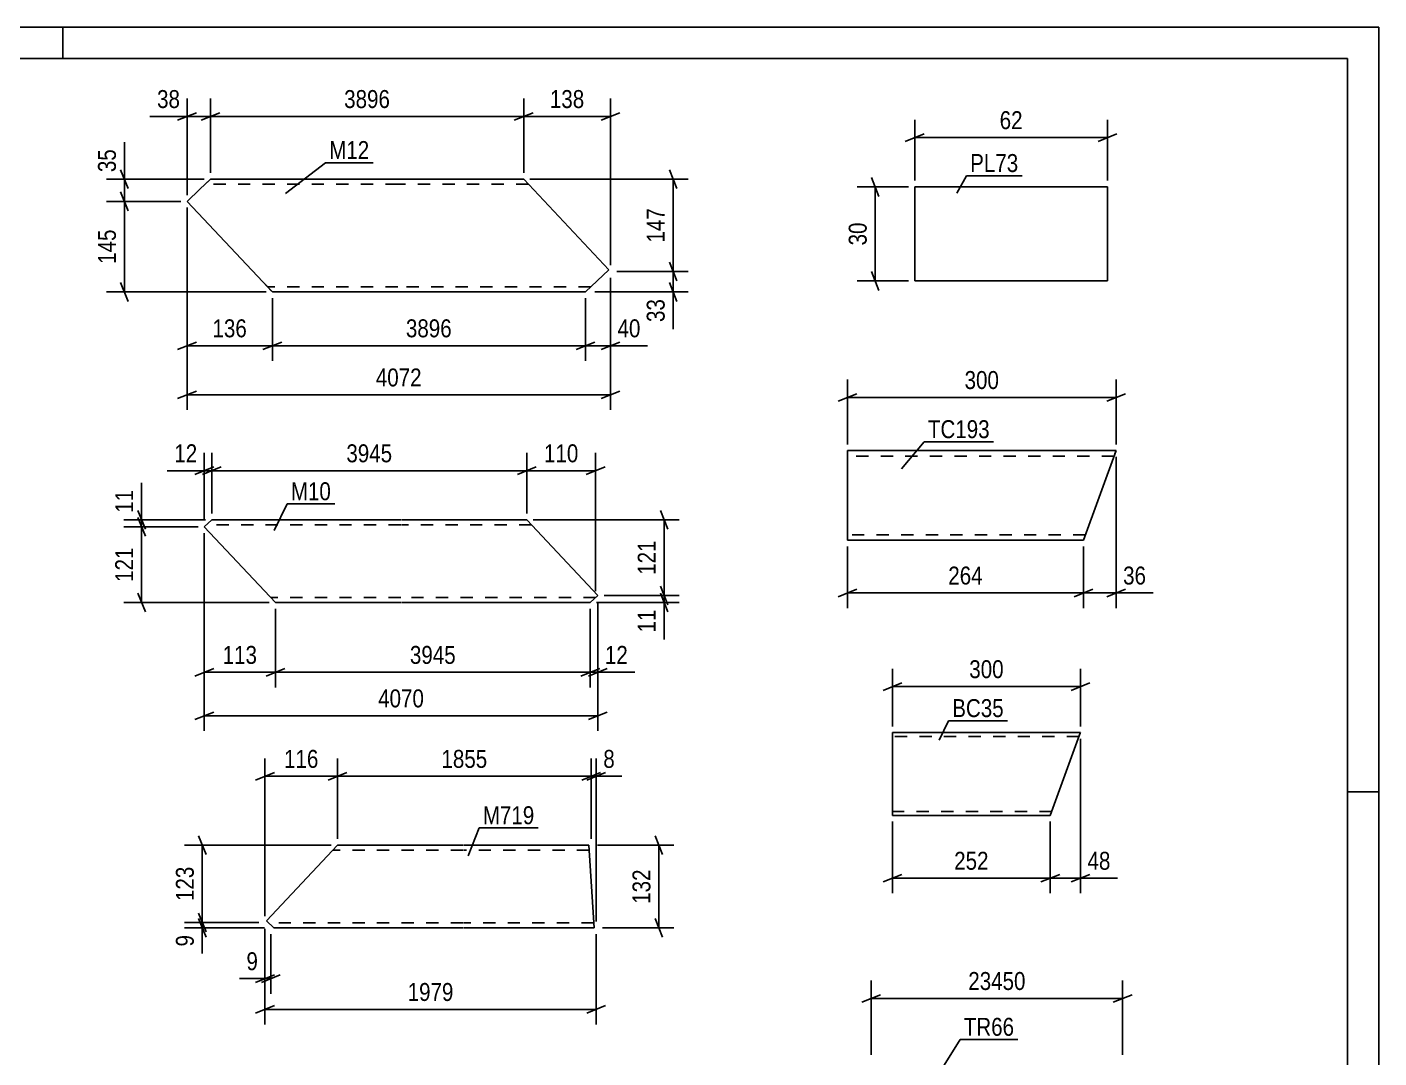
# Model space of a CAD drawing. Header units: millimetres. Extents: x 0 to 594, y 0 to 420.
# Drawn here: x 378.3 to 594, y 255.5 to 420 of the extents above; entities that cross this region are included whole.
import ezdxf

# ---------------------------------------------------------------- set-up
doc = ezdxf.new("R2010")
doc.units = ezdxf.units.MM
doc.linetypes.add('DXK_LINE_DOT2', pattern=[3.9198, 1.9599, -1.9599])
doc.styles.add('Arial Narrow', font='ARIALN.TTF', dxfattribs={"height": 0.2})

# ---------------------------------------------------------------- blocks, each defined once
blk = doc.blocks.new('Unknown-392021998-1163')
at = {"color": 5, "linetype": 'Continuous'}
for p, q in [((594, 420), (0, 420)), ((384, 415), (384, 420)), ((594, 0), (594, 420)), ((589, 415), (5, 415)), ((589, 5), (589, 415)), ((594, 298), (589, 298))]:
    blk.add_line(p, q, dxfattribs=at)
blk = doc.blocks.new('Part-392021998-12004 - 12003')
at = {"color": 2, "linetype": 'Continuous'}
for p, q in [((406.59, 340.26), (407.79, 341.39)), ((407.79, 341.39), (437.94, 341.39)), ((438.04, 341.39), (458.04, 341.39)), ((458.04, 341.39), (469.39, 329.32)), ((417.94, 328.19), (406.59, 340.26)), ((437.94, 328.19), (417.94, 328.19)), ((468.18, 328.19), (438.04, 328.19)), ((469.39, 329.32), (468.18, 328.19))]:
    blk.add_line(p, q, dxfattribs=at)
at = {"color": 7, "linetype": 'DXK_LINE_DOT2'}
for p, q in [((437.94, 340.59), (406.94, 340.59)), ((458.79, 340.59), (438.04, 340.59)), ((437.94, 328.99), (417.19, 328.99)), ((469.03, 328.99), (438.04, 328.99))]:
    blk.add_line(p, q, dxfattribs=at)
blk = doc.blocks.new('Part-392021998-12241 - 12240')
at = {"color": 2, "linetype": 'Continuous'}
for p, q in [((519.93, 379.49), (519.93, 394.49)), ((519.93, 394.49), (550.7, 394.49)), ((550.7, 394.49), (550.7, 379.49)), ((550.7, 379.49), (519.93, 379.49))]:
    blk.add_line(p, q, dxfattribs=at)
blk = doc.blocks.new('Part-392021998-12011 - 12010')
at = {"color": 2, "linetype": 'Continuous'}
for p, q in [((416.51, 277.4), (427.86, 289.47)), ((447.86, 289.47), (427.86, 289.47)), ((467.96, 289.47), (447.96, 289.47)), ((468.77, 276.27), (467.96, 289.47)), ((417.71, 276.27), (416.51, 277.4)), ((447.86, 276.27), (417.71, 276.27)), ((468.77, 276.27), (447.96, 276.27))]:
    blk.add_line(p, q, dxfattribs=at)
at = {"color": 7, "linetype": 'DXK_LINE_DOT2'}
for p, q in [((447.86, 288.67), (427.11, 288.67)), ((468.01, 288.67), (447.96, 288.67)), ((447.86, 277.07), (416.86, 277.07)), ((468.72, 277.07), (447.96, 277.07)), ((468.72, 277.07), (468.72, 277.13))]:
    blk.add_line(p, q, dxfattribs=at)
blk = doc.blocks.new('Part-392021998-17373 - 17372')
at = {"color": 2, "linetype": 'Continuous'}
for p, q in [((516.38, 307.43), (516.38, 306.23)), ((516.38, 307.43), (546.38, 307.43)), ((546.25, 307.08), (541.57, 294.23)), ((546.35, 307.34), (546.25, 307.08)), ((546.38, 307.43), (546.35, 307.34)), ((516.38, 295.43), (516.38, 306.23)), ((516.38, 294.33), (516.38, 295.43)), ((516.38, 294.23), (516.38, 294.33)), ((541.57, 294.23), (516.38, 294.23))]:
    blk.add_line(p, q, dxfattribs=at)
at = {"color": 7, "linetype": 'DXK_LINE_DOT2'}
for p, q in [((516.38, 307.43), (516.38, 307.34)), ((516.38, 307.34), (516.38, 307.08)), ((546.16, 306.83), (516.38, 306.83)), ((516.38, 294.59), (516.38, 295.43)), ((541.79, 294.83), (516.38, 294.83))]:
    blk.add_line(p, q, dxfattribs=at)
blk = doc.blocks.new('Part-392021998-11997 - 11995')
at = {"color": 2, "linetype": 'Continuous'}
for p, q in [((407.59, 395.73), (405.89, 394.13)), ((407.59, 395.73), (437.45, 395.73)), ((437.55, 395.73), (457.55, 395.73)), ((471.15, 381.26), (457.55, 395.73)), ((405.89, 394.13), (403.84, 392.19)), ((415.94, 379.33), (403.84, 392.19)), ((471.15, 381.26), (467.4, 377.73)), ((417.45, 377.73), (415.94, 379.33)), ((437.45, 377.73), (417.45, 377.73)), ((467.4, 377.73), (437.55, 377.73))]:
    blk.add_line(p, q, dxfattribs=at)
at = {"color": 7, "linetype": 'DXK_LINE_DOT2'}
for p, q in [((407.59, 395.73), (406.54, 394.74)), ((437.45, 394.93), (406.74, 394.93)), ((458.3, 394.93), (437.55, 394.93)), ((417.33, 377.85), (415.94, 379.33)), ((437.45, 378.53), (416.69, 378.53)), ((468.25, 378.53), (437.55, 378.53))]:
    blk.add_line(p, q, dxfattribs=at)
blk = doc.blocks.new('Part-392021998-17007 - 17006')
at = {"color": 2, "linetype": 'Continuous'}
for p, q in [((509.2, 350.7), (509.2, 352.42)), ((509.2, 352.42), (552.06, 352.42)), ((552.06, 352.42), (546.86, 338.13)), ((509.2, 339.84), (509.2, 350.7)), ((509.2, 338.26), (509.2, 339.84)), ((509.2, 338.13), (509.2, 338.26)), ((546.86, 338.13), (509.2, 338.13))]:
    blk.add_line(p, q, dxfattribs=at)
at = {"color": 7, "linetype": 'DXK_LINE_DOT2'}
for p, q in [((509.2, 352.42), (509.2, 352.28)), ((509.2, 352.28), (509.2, 351.91)), ((551.88, 351.91), (552.06, 352.42)), ((551.75, 351.56), (509.2, 351.56)), ((509.2, 338.63), (509.2, 339.84)), ((547.17, 338.99), (509.2, 338.99))]:
    blk.add_line(p, q, dxfattribs=at)
blk = doc.blocks.new('StraightDimension-392021998-16426 - 12003')
at = {"color": 7, "linetype": 'Continuous'}
for p, q in [((406.79, 341.39), (393.74, 341.39)), ((395.99, 342.89), (397.19, 339.89)), ((397.19, 338.76), (395.99, 341.76)), ((396.59, 340.26), (396.59, 341.39)), ((405.59, 340.26), (393.74, 340.26))]:
    blk.add_line(p, q, dxfattribs=at)
at = {"color": 0}
blk.add_wipeout([(395.84, 346.77), (391.64, 346.77), (391.64, 341.91), (395.84, 341.91)], dxfattribs=at)
at = {"color": 7, "linetype": 'Continuous'}
blk.add_line((396.59, 341.39), (396.59, 347.29), dxfattribs=at)
blk.add_line((396.59, 341.39), (396.59, 347.29), dxfattribs=at)
at = {"color": 3, "style": 'Arial Narrow'}
blk.add_text('11', height=2.863, rotation=90.0002, dxfattribs=at).set_placement((395.24, 342.51))
blk = doc.blocks.new('StraightDimension-392021998-12479 - 12003')
at = {"color": 7, "linetype": 'Continuous'}
for p, q in [((406.59, 339.26), (406.59, 307.71)), ((469.39, 328.32), (469.39, 307.71)), ((408.09, 310.71), (405.09, 309.51)), ((467.89, 309.51), (470.89, 310.71)), ((406.59, 310.11), (469.39, 310.11))]:
    blk.add_line(p, q, dxfattribs=at)
at = {"color": 0}
blk.add_wipeout([(442.24, 310.86), (442.24, 315.06), (433.73, 315.06), (433.73, 310.86)], dxfattribs=at)
at = {"color": 3, "style": 'Arial Narrow'}
blk.add_text('4070', height=2.863, dxfattribs=at).set_placement((434.33, 311.46))
blk = doc.blocks.new('StraightDimension-392021998-16427 - 12003')
at = {"color": 7, "linetype": 'Continuous'}
for p, q in [((395.99, 341.76), (397.19, 338.76)), ((405.59, 340.26), (393.74, 340.26)), ((396.59, 328.19), (396.59, 340.26)), ((416.94, 328.19), (393.74, 328.19)), ((397.19, 326.69), (395.99, 329.69))]:
    blk.add_line(p, q, dxfattribs=at)
at = {"color": 0}
blk.add_wipeout([(395.84, 337.56), (391.64, 337.56), (391.64, 330.88), (395.84, 330.88)], dxfattribs=at)
at = {"color": 3, "style": 'Arial Narrow'}
blk.add_text('121', height=2.863, rotation=90.0002, dxfattribs=at).set_placement((395.24, 331.48))
blk = doc.blocks.new('StraightDimension-392021998-20957 - 12003')
at = {"color": 7, "linetype": 'Continuous'}
for p, q in [((469.39, 328.32), (469.39, 314.65)), ((468.18, 327.19), (468.18, 314.65)), ((466.68, 316.45), (469.68, 317.65)), ((470.89, 317.65), (467.89, 316.45)), ((468.18, 317.05), (469.39, 317.05))]:
    blk.add_line(p, q, dxfattribs=at)
at = {"color": 0}
blk.add_wipeout([(474.77, 317.8), (474.77, 322), (469.91, 322), (469.91, 317.8)], dxfattribs=at)
at = {"color": 7, "linetype": 'Continuous'}
blk.add_line((469.39, 317.05), (475.29, 317.05), dxfattribs=at)
blk.add_line((469.39, 317.05), (475.29, 317.05), dxfattribs=at)
at = {"color": 3, "style": 'Arial Narrow'}
blk.add_text('12', height=2.863, dxfattribs=at).set_placement((470.51, 318.4))
blk = doc.blocks.new('StraightDimension-392021998-20958 - 12003')
at = {"color": 7, "linetype": 'Continuous'}
for p, q in [((417.94, 327.19), (417.94, 314.65)), ((468.18, 327.19), (468.18, 314.65)), ((419.44, 317.65), (416.44, 316.45)), ((466.68, 316.45), (469.68, 317.65)), ((417.94, 317.05), (468.18, 317.05))]:
    blk.add_line(p, q, dxfattribs=at)
at = {"color": 0}
blk.add_wipeout([(447.32, 317.8), (447.32, 322), (438.8, 322), (438.8, 317.8)], dxfattribs=at)
at = {"color": 3, "style": 'Arial Narrow'}
blk.add_text('3945', height=2.863, dxfattribs=at).set_placement((439.4, 318.4))
blk = doc.blocks.new('StraightDimension-392021998-20959 - 12003')
at = {"color": 7, "linetype": 'Continuous'}
for p, q in [((406.59, 339.26), (406.59, 314.65)), ((417.94, 327.19), (417.94, 314.65)), ((405.09, 316.45), (408.09, 317.65)), ((419.44, 317.65), (416.44, 316.45)), ((406.59, 317.05), (417.94, 317.05))]:
    blk.add_line(p, q, dxfattribs=at)
at = {"color": 0}
blk.add_wipeout([(415.61, 317.8), (415.61, 322), (408.92, 322), (408.92, 317.8)], dxfattribs=at)
at = {"color": 3, "style": 'Arial Narrow'}
blk.add_text('113', height=2.863, dxfattribs=at).set_placement((409.52, 318.4))
blk = doc.blocks.new('StraightDimension-392021998-21143 - 12003')
at = {"color": 7, "linetype": 'Continuous'}
for p, q in [((459.04, 341.39), (482.36, 341.39)), ((479.36, 342.89), (480.56, 339.89)), ((479.96, 329.32), (479.96, 341.39)), ((480.56, 327.82), (479.36, 330.82)), ((470.39, 329.32), (482.36, 329.32))]:
    blk.add_line(p, q, dxfattribs=at)
at = {"color": 0}
blk.add_wipeout([(479.21, 338.7), (475.01, 338.7), (475.01, 332.01), (479.21, 332.01)], dxfattribs=at)
at = {"color": 3, "style": 'Arial Narrow'}
blk.add_text('121', height=2.863, rotation=90.0002, dxfattribs=at).set_placement((478.61, 332.61))
blk = doc.blocks.new('StraightDimension-392021998-21144 - 12003')
at = {"color": 7, "linetype": 'Continuous'}
for p, q in [((479.36, 330.82), (480.56, 327.82)), ((469.18, 328.19), (482.36, 328.19)), ((470.39, 329.32), (482.36, 329.32)), ((480.56, 326.69), (479.36, 329.69)), ((479.96, 328.19), (479.96, 329.32))]:
    blk.add_line(p, q, dxfattribs=at)
at = {"color": 0}
blk.add_wipeout([(479.21, 327.66), (475.01, 327.66), (475.01, 322.81), (479.21, 322.81)], dxfattribs=at)
at = {"color": 7, "linetype": 'Continuous'}
blk.add_line((479.96, 328.19), (479.96, 322.28), dxfattribs=at)
blk.add_line((479.96, 328.19), (479.96, 322.28), dxfattribs=at)
at = {"color": 3, "style": 'Arial Narrow'}
blk.add_text('11', height=2.863, rotation=90.0002, dxfattribs=at).set_placement((478.61, 323.41))
blk = doc.blocks.new('StraightDimension-392021998-21238 - 12003')
at = {"color": 7, "linetype": 'Continuous'}
for p, q in [((458.04, 342.39), (458.04, 352.06)), ((469.03, 329.99), (469.03, 352.06)), ((456.54, 348.61), (459.54, 349.81)), ((470.53, 349.81), (467.53, 348.61)), ((458.04, 349.21), (469.03, 349.21))]:
    blk.add_line(p, q, dxfattribs=at)
at = {"color": 0}
blk.add_wipeout([(466.88, 349.96), (466.88, 354.16), (460.19, 354.16), (460.19, 349.96)], dxfattribs=at)
at = {"color": 3, "style": 'Arial Narrow'}
blk.add_text('110', height=2.863, dxfattribs=at).set_placement((460.79, 350.56))
blk = doc.blocks.new('StraightDimension-392021998-21239 - 12003')
at = {"color": 7, "linetype": 'Continuous'}
for p, q in [((407.79, 342.39), (407.79, 352.06)), ((458.04, 342.39), (458.04, 352.06)), ((409.29, 349.81), (406.29, 348.61)), ((456.54, 348.61), (459.54, 349.81)), ((407.79, 349.21), (458.04, 349.21))]:
    blk.add_line(p, q, dxfattribs=at)
at = {"color": 0}
blk.add_wipeout([(437.17, 349.96), (437.17, 354.16), (428.66, 354.16), (428.66, 349.96)], dxfattribs=at)
at = {"color": 3, "style": 'Arial Narrow'}
blk.add_text('3945', height=2.863, dxfattribs=at).set_placement((429.26, 350.56))
blk = doc.blocks.new('StraightDimension-392021998-21240 - 12003')
at = {"color": 7, "linetype": 'Continuous'}
for p, q in [((406.59, 341.26), (406.59, 352.06)), ((407.79, 342.39), (407.79, 352.06)), ((405.09, 348.61), (408.09, 349.81)), ((409.29, 349.81), (406.29, 348.61)), ((406.59, 349.21), (407.79, 349.21))]:
    blk.add_line(p, q, dxfattribs=at)
at = {"color": 0}
blk.add_wipeout([(406.06, 349.96), (406.06, 354.16), (401.21, 354.16), (401.21, 349.96)], dxfattribs=at)
at = {"color": 7, "linetype": 'Continuous'}
blk.add_line((406.59, 349.21), (400.68, 349.21), dxfattribs=at)
blk.add_line((406.59, 349.21), (400.68, 349.21), dxfattribs=at)
at = {"color": 3, "style": 'Arial Narrow'}
blk.add_text('12', height=2.863, dxfattribs=at).set_placement((401.81, 350.56))
blk = doc.blocks.new('StraightDimension-392021998-13043 - 12240')
at = {"color": 7, "linetype": 'Continuous'}
for p, q in [((514.22, 392.99), (513.02, 395.99)), ((518.93, 394.49), (510.77, 394.49)), ((513.62, 379.49), (513.62, 394.49)), ((513.02, 380.99), (514.22, 377.99)), ((518.93, 379.49), (510.77, 379.49))]:
    blk.add_line(p, q, dxfattribs=at)
at = {"color": 0}
blk.add_wipeout([(512.87, 389.42), (508.67, 389.42), (508.67, 384.56), (512.87, 384.56)], dxfattribs=at)
at = {"color": 3, "style": 'Arial Narrow'}
blk.add_text('30', height=2.863, rotation=90.0002, dxfattribs=at).set_placement((512.27, 385.16))
blk = doc.blocks.new('StraightDimension-392021998-13047 - 12240')
at = {"color": 7, "linetype": 'Continuous'}
for p, q in [((519.93, 395.49), (519.93, 405.21)), ((550.7, 395.49), (550.7, 405.21)), ((521.43, 402.96), (518.43, 401.76)), ((519.93, 402.36), (550.7, 402.36)), ((549.2, 401.76), (552.2, 402.96))]:
    blk.add_line(p, q, dxfattribs=at)
at = {"color": 0}
blk.add_wipeout([(537.74, 403.11), (537.74, 407.31), (532.89, 407.31), (532.89, 403.11)], dxfattribs=at)
at = {"color": 3, "style": 'Arial Narrow'}
blk.add_text('62', height=2.863, dxfattribs=at).set_placement((533.49, 403.71))
blk = doc.blocks.new('StraightDimension-392021998-21365 - 12010')
at = {"color": 7, "linetype": 'Continuous'}
for p, q in [((468.31, 290.47), (468.31, 303.31)), ((469.12, 277.27), (469.12, 303.31)), ((466.81, 299.86), (469.81, 301.06)), ((470.62, 301.06), (467.62, 299.86)), ((468.31, 300.46), (469.12, 300.46))]:
    blk.add_line(p, q, dxfattribs=at)
at = {"color": 0}
blk.add_wipeout([(472.67, 301.21), (472.67, 305.41), (469.65, 305.41), (469.65, 301.21)], dxfattribs=at)
at = {"color": 7, "linetype": 'Continuous'}
blk.add_line((469.12, 300.46), (473.2, 300.46), dxfattribs=at)
blk.add_line((469.12, 300.46), (473.2, 300.46), dxfattribs=at)
at = {"color": 3, "style": 'Arial Narrow'}
blk.add_text('8', height=2.86, dxfattribs=at).set_placement((470.25, 301.81))
blk = doc.blocks.new('StraightDimension-392021998-21366 - 12010')
at = {"color": 7, "linetype": 'Continuous'}
for p, q in [((427.86, 290.47), (427.86, 303.31)), ((468.31, 290.47), (468.31, 303.31)), ((429.36, 301.06), (426.36, 299.86)), ((427.86, 300.46), (468.31, 300.46)), ((466.81, 299.86), (469.81, 301.06))]:
    blk.add_line(p, q, dxfattribs=at)
at = {"color": 0}
blk.add_wipeout([(452.34, 301.21), (452.34, 305.41), (443.83, 305.41), (443.83, 301.21)], dxfattribs=at)
at = {"color": 3, "style": 'Arial Narrow'}
blk.add_text('1855', height=2.863, dxfattribs=at).set_placement((444.43, 301.81))
blk = doc.blocks.new('StraightDimension-392021998-12491 - 12010')
at = {"color": 7, "linetype": 'Continuous'}
for p, q in [((416.27, 276.14), (416.27, 265.78)), ((417.2, 275.27), (417.2, 265.78)), ((414.77, 267.58), (417.77, 268.78)), ((418.7, 268.78), (415.7, 267.58)), ((416.27, 268.18), (417.2, 268.18))]:
    blk.add_line(p, q, dxfattribs=at)
at = {"color": 0}
blk.add_wipeout([(415.74, 268.93), (415.74, 273.13), (412.72, 273.13), (412.72, 268.93)], dxfattribs=at)
at = {"color": 7, "linetype": 'Continuous'}
blk.add_line((416.27, 268.18), (412.19, 268.18), dxfattribs=at)
blk.add_line((416.27, 268.18), (412.19, 268.18), dxfattribs=at)
at = {"color": 3, "style": 'Arial Narrow'}
blk.add_text('9', height=2.86, dxfattribs=at).set_placement((413.32, 269.53))
blk = doc.blocks.new('StraightDimension-392021998-16511 - 12010')
at = {"color": 7, "linetype": 'Continuous'}
for p, q in [((426.86, 289.47), (403.42, 289.47)), ((405.67, 290.97), (406.87, 287.97)), ((406.27, 277.14), (406.27, 289.47)), ((406.87, 275.64), (405.67, 278.64)), ((415.27, 277.14), (403.42, 277.14))]:
    blk.add_line(p, q, dxfattribs=at)
at = {"color": 0}
blk.add_wipeout([(405.52, 286.65), (401.32, 286.65), (401.32, 279.96), (405.52, 279.96)], dxfattribs=at)
at = {"color": 3, "style": 'Arial Narrow'}
blk.add_text('123', height=2.863, rotation=90.0002, dxfattribs=at).set_placement((404.92, 280.56))
blk = doc.blocks.new('StraightDimension-392021998-12503 - 12010')
at = {"color": 7, "linetype": 'Continuous'}
for p, q in [((469.31, 289.47), (481.52, 289.47)), ((479.72, 287.97), (478.52, 290.97)), ((479.12, 276.27), (479.12, 289.47)), ((470.12, 276.27), (481.52, 276.27)), ((478.52, 277.77), (479.72, 274.77))]:
    blk.add_line(p, q, dxfattribs=at)
at = {"color": 0}
blk.add_wipeout([(478.37, 286.21), (474.17, 286.21), (474.17, 279.52), (478.37, 279.52)], dxfattribs=at)
at = {"color": 3, "style": 'Arial Narrow'}
blk.add_text('132', height=2.863, rotation=90.0002, dxfattribs=at).set_placement((477.77, 280.12))
blk = doc.blocks.new('StraightDimension-392021998-12509 - 12010')
at = {"color": 7, "linetype": 'Continuous'}
for p, q in [((416.27, 276.14), (416.27, 260.87)), ((469.12, 275.27), (469.12, 260.87)), ((417.77, 263.87), (414.77, 262.67)), ((416.27, 263.27), (469.12, 263.27)), ((467.62, 262.67), (470.62, 263.87))]:
    blk.add_line(p, q, dxfattribs=at)
at = {"color": 0}
blk.add_wipeout([(446.95, 264.02), (446.95, 268.22), (438.44, 268.22), (438.44, 264.02)], dxfattribs=at)
at = {"color": 3, "style": 'Arial Narrow'}
blk.add_text('1979', height=2.863, dxfattribs=at).set_placement((439.04, 264.62))
blk = doc.blocks.new('StraightDimension-392021998-16512 - 12010')
at = {"color": 7, "linetype": 'Continuous'}
for p, q in [((405.67, 278.64), (406.87, 275.64)), ((415.27, 277.14), (403.42, 277.14)), ((416.2, 276.27), (403.42, 276.27)), ((406.87, 274.77), (405.67, 277.77)), ((406.27, 276.27), (406.27, 277.14))]:
    blk.add_line(p, q, dxfattribs=at)
at = {"color": 0}
blk.add_wipeout([(405.52, 275.74), (401.32, 275.74), (401.32, 272.71), (405.52, 272.71)], dxfattribs=at)
at = {"color": 7, "linetype": 'Continuous'}
blk.add_line((406.27, 276.27), (406.27, 272.19), dxfattribs=at)
blk.add_line((406.27, 276.27), (406.27, 272.19), dxfattribs=at)
at = {"color": 3, "style": 'Arial Narrow'}
blk.add_text('9', height=2.86, rotation=90.0002, dxfattribs=at).set_placement((404.92, 273.31))
blk = doc.blocks.new('StraightDimension-392021998-21367 - 12010')
at = {"color": 7, "linetype": 'Continuous'}
for p, q in [((416.27, 278.14), (416.27, 303.31)), ((427.86, 290.47), (427.86, 303.31)), ((414.77, 299.86), (417.77, 301.06)), ((416.27, 300.46), (427.86, 300.46)), ((429.36, 301.06), (426.36, 299.86))]:
    blk.add_line(p, q, dxfattribs=at)
at = {"color": 0}
blk.add_wipeout([(425.41, 301.21), (425.41, 305.41), (418.72, 305.41), (418.72, 301.21)], dxfattribs=at)
at = {"color": 3, "style": 'Arial Narrow'}
blk.add_text('116', height=2.863, dxfattribs=at).set_placement((419.32, 301.81))
blk = doc.blocks.new('StraightDimension-392021998-17381 - 17372')
at = {"color": 7, "linetype": 'Continuous'}
for p, q in [((516.38, 308.43), (516.38, 317.62)), ((546.38, 308.43), (546.38, 317.62)), ((517.88, 315.37), (514.88, 314.17)), ((544.88, 314.17), (547.88, 315.37)), ((516.38, 314.77), (546.38, 314.77))]:
    blk.add_line(p, q, dxfattribs=at)
at = {"color": 0}
blk.add_wipeout([(534.72, 315.52), (534.72, 319.72), (528.04, 319.72), (528.04, 315.52)], dxfattribs=at)
at = {"color": 3, "style": 'Arial Narrow'}
blk.add_text('300', height=2.863, dxfattribs=at).set_placement((528.64, 316.12))
blk = doc.blocks.new('StraightDimension-392021998-17392 - 17372')
at = {"color": 7, "linetype": 'Continuous'}
for p, q in [((546.38, 306.43), (546.38, 281.8)), ((541.57, 293.23), (541.57, 281.8)), ((540.07, 283.6), (543.07, 284.8)), ((547.88, 284.8), (544.88, 283.6)), ((541.57, 284.2), (546.38, 284.2))]:
    blk.add_line(p, q, dxfattribs=at)
at = {"color": 0}
blk.add_wipeout([(551.76, 284.95), (551.76, 289.15), (546.9, 289.15), (546.9, 284.95)], dxfattribs=at)
at = {"color": 7, "linetype": 'Continuous'}
blk.add_line((546.38, 284.2), (552.28, 284.2), dxfattribs=at)
blk.add_line((546.38, 284.2), (552.28, 284.2), dxfattribs=at)
at = {"color": 3, "style": 'Arial Narrow'}
blk.add_text('48', height=2.863, dxfattribs=at).set_placement((547.5, 285.55))
blk = doc.blocks.new('StraightDimension-392021998-17393 - 17372')
at = {"color": 7, "linetype": 'Continuous'}
for p, q in [((516.38, 293.23), (516.38, 281.8)), ((541.57, 293.23), (541.57, 281.8)), ((517.88, 284.8), (514.88, 283.6)), ((540.07, 283.6), (543.07, 284.8)), ((516.38, 284.2), (541.57, 284.2))]:
    blk.add_line(p, q, dxfattribs=at)
at = {"color": 0}
blk.add_wipeout([(532.32, 284.95), (532.32, 289.15), (525.63, 289.15), (525.63, 284.95)], dxfattribs=at)
at = {"color": 3, "style": 'Arial Narrow'}
blk.add_text('252', height=2.863, dxfattribs=at).set_placement((526.23, 285.55))
blk = doc.blocks.new('StraightDimension-392021998-20727 - 11995')
at = {"color": 7, "linetype": 'Continuous'}
for p, q in [((457.55, 396.73), (457.55, 408.58)), ((471.39, 382), (471.39, 408.58)), ((459.05, 406.33), (456.05, 405.13)), ((457.55, 405.73), (471.39, 405.73)), ((469.89, 405.13), (472.89, 406.33))]:
    blk.add_line(p, q, dxfattribs=at)
at = {"color": 0}
blk.add_wipeout([(467.81, 406.48), (467.81, 410.68), (461.13, 410.68), (461.13, 406.48)], dxfattribs=at)
at = {"color": 3, "style": 'Arial Narrow'}
blk.add_text('138', height=2.863, dxfattribs=at).set_placement((461.73, 407.08))
blk = doc.blocks.new('StraightDimension-392021998-12427 - 11995')
at = {"color": 7, "linetype": 'Continuous'}
for p, q in [((393.24, 397.23), (394.44, 394.23)), ((406.59, 395.73), (390.99, 395.73)), ((393.84, 392.19), (393.84, 395.73)), ((394.44, 390.69), (393.24, 393.69)), ((402.84, 392.19), (390.99, 392.19))]:
    blk.add_line(p, q, dxfattribs=at)
at = {"color": 0}
blk.add_wipeout([(393.09, 401.11), (388.89, 401.11), (388.89, 396.25), (393.09, 396.25)], dxfattribs=at)
at = {"color": 7, "linetype": 'Continuous'}
blk.add_line((393.84, 395.73), (393.84, 401.63), dxfattribs=at)
blk.add_line((393.84, 395.73), (393.84, 401.63), dxfattribs=at)
at = {"color": 3, "style": 'Arial Narrow'}
blk.add_text('35', height=2.863, rotation=90.0002, dxfattribs=at).set_placement((392.49, 396.85))
blk = doc.blocks.new('StraightDimension-392021998-20651 - 11995')
at = {"color": 7, "linetype": 'Continuous'}
for p, q in [((471.39, 380), (471.39, 366.75)), ((467.4, 376.73), (467.4, 366.75)), ((465.9, 368.55), (468.9, 369.75)), ((467.4, 369.15), (471.39, 369.15)), ((472.89, 369.75), (469.89, 368.55))]:
    blk.add_line(p, q, dxfattribs=at)
at = {"color": 0}
blk.add_wipeout([(476.77, 369.9), (476.77, 374.1), (471.92, 374.1), (471.92, 369.9)], dxfattribs=at)
at = {"color": 7, "linetype": 'Continuous'}
blk.add_line((471.39, 369.15), (477.3, 369.15), dxfattribs=at)
blk.add_line((471.39, 369.15), (477.3, 369.15), dxfattribs=at)
at = {"color": 3, "style": 'Arial Narrow'}
blk.add_text('40', height=2.863, dxfattribs=at).set_placement((472.52, 370.5))
blk = doc.blocks.new('StraightDimension-392021998-12443 - 11995')
at = {"color": 7, "linetype": 'Continuous'}
for p, q in [((403.84, 391.19), (403.84, 358.91)), ((471.39, 380), (471.39, 358.91)), ((405.34, 361.91), (402.34, 360.71)), ((403.84, 361.31), (471.39, 361.31)), ((469.89, 360.71), (472.89, 361.91))]:
    blk.add_line(p, q, dxfattribs=at)
at = {"color": 0}
blk.add_wipeout([(441.87, 362.06), (441.87, 366.26), (433.36, 366.26), (433.36, 362.06)], dxfattribs=at)
at = {"color": 3, "style": 'Arial Narrow'}
blk.add_text('4072', height=2.863, dxfattribs=at).set_placement((433.96, 362.66))
blk = doc.blocks.new('StraightDimension-392021998-12435 - 11995')
at = {"color": 7, "linetype": 'Continuous'}
for p, q in [((481.99, 394.23), (480.79, 397.23)), ((458.55, 395.73), (483.79, 395.73)), ((481.39, 381), (481.39, 395.73)), ((480.79, 382.5), (481.99, 379.5)), ((472.39, 381), (483.79, 381))]:
    blk.add_line(p, q, dxfattribs=at)
at = {"color": 0}
blk.add_wipeout([(480.64, 391.71), (476.44, 391.71), (476.44, 385.02), (480.64, 385.02)], dxfattribs=at)
at = {"color": 3, "style": 'Arial Narrow'}
blk.add_text('147', height=2.863, rotation=90.0002, dxfattribs=at).set_placement((480.04, 385.62))
blk = doc.blocks.new('StraightDimension-392021998-12436 - 11995')
at = {"color": 7, "linetype": 'Continuous'}
for p, q in [((480.79, 382.5), (481.99, 379.5)), ((472.39, 381), (483.79, 381)), ((481.39, 377.73), (481.39, 381)), ((468.91, 377.73), (483.79, 377.73)), ((481.99, 376.23), (480.79, 379.23))]:
    blk.add_line(p, q, dxfattribs=at)
at = {"color": 0}
blk.add_wipeout([(480.64, 377.2), (476.44, 377.2), (476.44, 372.34), (480.64, 372.34)], dxfattribs=at)
at = {"color": 7, "linetype": 'Continuous'}
blk.add_line((481.39, 377.73), (481.39, 371.82), dxfattribs=at)
blk.add_line((481.39, 377.73), (481.39, 371.82), dxfattribs=at)
at = {"color": 3, "style": 'Arial Narrow'}
blk.add_text('33', height=2.863, rotation=90.0002, dxfattribs=at).set_placement((480.04, 372.94))
blk = doc.blocks.new('StraightDimension-392021998-20652 - 11995')
at = {"color": 7, "linetype": 'Continuous'}
for p, q in [((417.45, 376.73), (417.45, 366.75)), ((467.4, 376.73), (467.4, 366.75)), ((418.95, 369.75), (415.95, 368.55)), ((417.45, 369.15), (467.4, 369.15)), ((465.9, 368.55), (468.9, 369.75))]:
    blk.add_line(p, q, dxfattribs=at)
at = {"color": 0}
blk.add_wipeout([(446.68, 369.9), (446.68, 374.1), (438.16, 374.1), (438.16, 369.9)], dxfattribs=at)
at = {"color": 3, "style": 'Arial Narrow'}
blk.add_text('3896', height=2.863, dxfattribs=at).set_placement((438.76, 370.5))
blk = doc.blocks.new('StraightDimension-392021998-12428 - 11995')
at = {"color": 7, "linetype": 'Continuous'}
for p, q in [((394.44, 390.69), (393.24, 393.69)), ((402.84, 392.19), (390.99, 392.19)), ((393.84, 377.73), (393.84, 392.19)), ((416.45, 377.73), (390.99, 377.73)), ((393.24, 379.23), (394.44, 376.23))]:
    blk.add_line(p, q, dxfattribs=at)
at = {"color": 0}
blk.add_wipeout([(393.09, 388.3), (388.89, 388.3), (388.89, 381.62), (393.09, 381.62)], dxfattribs=at)
at = {"color": 3, "style": 'Arial Narrow'}
blk.add_text('145', height=2.863, rotation=90.0002, dxfattribs=at).set_placement((392.49, 382.22))
blk = doc.blocks.new('StraightDimension-392021998-20653 - 11995')
at = {"color": 7, "linetype": 'Continuous'}
for p, q in [((403.84, 391.19), (403.84, 366.75)), ((417.45, 376.73), (417.45, 366.75)), ((405.34, 369.75), (402.34, 368.55)), ((403.84, 369.15), (417.45, 369.15)), ((415.95, 368.55), (418.95, 369.75))]:
    blk.add_line(p, q, dxfattribs=at)
at = {"color": 0}
blk.add_wipeout([(413.98, 369.9), (413.98, 374.1), (407.3, 374.1), (407.3, 369.9)], dxfattribs=at)
at = {"color": 3, "style": 'Arial Narrow'}
blk.add_text('136', height=2.863, dxfattribs=at).set_placement((407.9, 370.5))
blk = doc.blocks.new('StraightDimension-392021998-20728 - 11995')
at = {"color": 7, "linetype": 'Continuous'}
for p, q in [((407.59, 396.73), (407.59, 408.58)), ((457.55, 396.73), (457.55, 408.58)), ((409.09, 406.33), (406.09, 405.13)), ((407.59, 405.73), (457.55, 405.73)), ((456.05, 405.13), (459.05, 406.33))]:
    blk.add_line(p, q, dxfattribs=at)
at = {"color": 0}
blk.add_wipeout([(436.83, 406.48), (436.83, 410.68), (428.31, 410.68), (428.31, 406.48)], dxfattribs=at)
at = {"color": 3, "style": 'Arial Narrow'}
blk.add_text('3896', height=2.863, dxfattribs=at).set_placement((428.91, 407.08))
blk = doc.blocks.new('StraightDimension-392021998-20729 - 11995')
at = {"color": 7, "linetype": 'Continuous'}
for p, q in [((403.84, 393.19), (403.84, 408.58)), ((407.59, 396.73), (407.59, 408.58)), ((402.34, 405.13), (405.34, 406.33)), ((403.84, 405.73), (407.59, 405.73)), ((409.09, 406.33), (406.09, 405.13))]:
    blk.add_line(p, q, dxfattribs=at)
at = {"color": 0}
blk.add_wipeout([(403.31, 406.48), (403.31, 410.68), (398.46, 410.68), (398.46, 406.48)], dxfattribs=at)
at = {"color": 7, "linetype": 'Continuous'}
blk.add_line((403.84, 405.73), (397.93, 405.73), dxfattribs=at)
blk.add_line((403.84, 405.73), (397.93, 405.73), dxfattribs=at)
at = {"color": 3, "style": 'Arial Narrow'}
blk.add_text('38', height=2.863, dxfattribs=at).set_placement((399.06, 407.08))
blk = doc.blocks.new('StraightDimension-392021998-17023 - 17006')
at = {"color": 7, "linetype": 'Continuous'}
for p, q in [((552.06, 351.42), (552.06, 327.31)), ((546.86, 337.13), (546.86, 327.31)), ((545.36, 329.11), (548.36, 330.31)), ((553.56, 330.31), (550.56, 329.11)), ((546.86, 329.71), (552.06, 329.71))]:
    blk.add_line(p, q, dxfattribs=at)
at = {"color": 0}
blk.add_wipeout([(557.44, 330.46), (557.44, 334.66), (552.58, 334.66), (552.58, 330.46)], dxfattribs=at)
at = {"color": 7, "linetype": 'Continuous'}
blk.add_line((552.06, 329.71), (557.97, 329.71), dxfattribs=at)
blk.add_line((552.06, 329.71), (557.97, 329.71), dxfattribs=at)
at = {"color": 3, "style": 'Arial Narrow'}
blk.add_text('36', height=2.863, dxfattribs=at).set_placement((553.18, 331.06))
blk = doc.blocks.new('StraightDimension-392021998-17012 - 17006')
at = {"color": 7, "linetype": 'Continuous'}
for p, q in [((509.2, 353.42), (509.2, 363.75)), ((552.06, 353.42), (552.06, 363.75)), ((510.7, 361.5), (507.7, 360.3)), ((509.2, 360.9), (552.06, 360.9)), ((550.56, 360.3), (553.56, 361.5))]:
    blk.add_line(p, q, dxfattribs=at)
at = {"color": 0}
blk.add_wipeout([(533.97, 361.65), (533.97, 365.85), (527.29, 365.85), (527.29, 361.65)], dxfattribs=at)
at = {"color": 3, "style": 'Arial Narrow'}
blk.add_text('300', height=2.863, dxfattribs=at).set_placement((527.89, 362.25))
blk = doc.blocks.new('StraightDimension-392021998-17024 - 17006')
at = {"color": 7, "linetype": 'Continuous'}
for p, q in [((509.2, 337.13), (509.2, 327.31)), ((546.86, 337.13), (546.86, 327.31)), ((510.7, 330.31), (507.7, 329.11)), ((545.36, 329.11), (548.36, 330.31)), ((509.2, 329.71), (546.86, 329.71))]:
    blk.add_line(p, q, dxfattribs=at)
at = {"color": 0}
blk.add_wipeout([(531.37, 330.46), (531.37, 334.66), (524.69, 334.66), (524.69, 330.46)], dxfattribs=at)
at = {"color": 3, "style": 'Arial Narrow'}
blk.add_text('264', height=2.863, dxfattribs=at).set_placement((525.29, 331.06))
blk = doc.blocks.new('StraightDimension-392021998-13099 - 12267')
at = {"color": 7, "linetype": 'Continuous'}
for p, q in [((513, 256.02), (513, 267.87)), ((553.1, 256.02), (553.1, 267.87)), ((514.5, 265.62), (511.5, 264.42)), ((551.6, 264.42), (554.6, 265.62)), ((513, 265.02), (553.1, 265.02))]:
    blk.add_line(p, q, dxfattribs=at)
at = {"color": 0}
blk.add_wipeout([(538.22, 265.77), (538.22, 269.97), (527.88, 269.97), (527.88, 265.77)], dxfattribs=at)
at = {"color": 3, "style": 'Arial Narrow'}
blk.add_text('23450', height=2.863, dxfattribs=at).set_placement((528.48, 266.37))
blk = doc.blocks.new('Mark-392021998-13205 - 12003')
at = {"color": 0}
blk.add_wipeout([(426.8, 344.51), (426.8, 347.51), (420.4, 347.51), (420.4, 344.51)], dxfattribs=at)
blk.add_wipeout([(426.8, 344.51), (426.8, 347.51), (420.4, 347.51), (420.4, 344.51)], dxfattribs=at)
at = {"color": 30, "linetype": 'Continuous'}
for p, q in [((417.74, 339.7), (419.8, 343.91)), ((419.8, 343.91), (427.4, 343.91))]:
    blk.add_line(p, q, dxfattribs=at)
at = {"color": 3, "style": 'Arial Narrow'}
blk.add_text('M10', height=2.863, dxfattribs=at).set_placement((420.4, 344.51))
blk = doc.blocks.new('Mark-392021998-13284 - 12240')
at = {"color": 0}
blk.add_wipeout([(536.46, 396.87), (536.46, 399.87), (528.78, 399.87), (528.78, 396.87)], dxfattribs=at)
blk.add_wipeout([(536.46, 396.87), (536.46, 399.87), (528.78, 399.87), (528.78, 396.87)], dxfattribs=at)
at = {"color": 30, "linetype": 'Continuous'}
for p, q in [((526.64, 393.48), (528.18, 396.27)), ((528.18, 396.27), (537.06, 396.27))]:
    blk.add_line(p, q, dxfattribs=at)
at = {"color": 3, "style": 'Arial Narrow'}
blk.add_text('PL73', height=2.863, dxfattribs=at).set_placement((528.78, 396.87))
blk = doc.blocks.new('Mark-392021998-13208 - 12010')
at = {"color": 0}
blk.add_wipeout([(459.25, 292.82), (459.25, 295.82), (451.03, 295.82), (451.03, 292.82)], dxfattribs=at)
blk.add_wipeout([(459.25, 292.82), (459.25, 295.82), (451.03, 295.82), (451.03, 292.82)], dxfattribs=at)
at = {"color": 30, "linetype": 'Continuous'}
for p, q in [((448.68, 287.75), (450.43, 292.22)), ((450.43, 292.22), (459.85, 292.22))]:
    blk.add_line(p, q, dxfattribs=at)
at = {"color": 3, "style": 'Arial Narrow'}
blk.add_text('M719', height=2.863, dxfattribs=at).set_placement((451.03, 292.82))
blk = doc.blocks.new('Mark-392021998-17426 - 17372')
at = {"color": 0}
blk.add_wipeout([(534.15, 309.91), (534.15, 312.91), (525.92, 312.91), (525.92, 309.91)], dxfattribs=at)
blk.add_wipeout([(534.15, 309.91), (534.15, 312.91), (525.92, 312.91), (525.92, 309.91)], dxfattribs=at)
at = {"color": 30, "linetype": 'Continuous'}
for p, q in [((523.86, 306.21), (525.32, 309.31)), ((525.32, 309.31), (534.75, 309.31))]:
    blk.add_line(p, q, dxfattribs=at)
at = {"color": 3, "style": 'Arial Narrow'}
blk.add_text('BC35', height=2.863, dxfattribs=at).set_placement((525.92, 309.91))
blk = doc.blocks.new('Mark-392021998-13202 - 11995')
at = {"color": 0}
blk.add_wipeout([(432.92, 398.94), (432.92, 401.94), (426.52, 401.94), (426.52, 398.94)], dxfattribs=at)
blk.add_wipeout([(432.92, 398.94), (432.92, 401.94), (426.52, 401.94), (426.52, 398.94)], dxfattribs=at)
at = {"color": 30, "linetype": 'Continuous'}
for p, q in [((419.54, 393.43), (425.92, 398.34)), ((425.92, 398.34), (433.52, 398.34))]:
    blk.add_line(p, q, dxfattribs=at)
at = {"color": 3, "style": 'Arial Narrow'}
blk.add_text('M12', height=2.863, dxfattribs=at).set_placement((426.52, 398.94))
blk = doc.blocks.new('Mark-392021998-17057 - 17006')
at = {"color": 0}
blk.add_wipeout([(531.91, 354.41), (531.91, 357.41), (522.04, 357.41), (522.04, 354.41)], dxfattribs=at)
blk.add_wipeout([(531.91, 354.41), (531.91, 357.41), (522.04, 357.41), (522.04, 354.41)], dxfattribs=at)
at = {"color": 30, "linetype": 'Continuous'}
for p, q in [((517.82, 349.52), (521.44, 353.81)), ((521.44, 353.81), (532.51, 353.81))]:
    blk.add_line(p, q, dxfattribs=at)
at = {"color": 3, "style": 'Arial Narrow'}
blk.add_text('TC193', height=2.863, dxfattribs=at).set_placement((522.04, 354.41))
blk = doc.blocks.new('Mark-392021998-13291 - 12267')
at = {"color": 0}
blk.add_wipeout([(535.79, 259.06), (535.79, 262.06), (527.76, 262.06), (527.76, 259.06)], dxfattribs=at)
blk.add_wipeout([(535.79, 259.06), (535.79, 262.06), (527.76, 262.06), (527.76, 259.06)], dxfattribs=at)
at = {"color": 30, "linetype": 'Continuous'}
for p, q in [((523.02, 251.84), (527.16, 258.46)), ((527.16, 258.46), (536.39, 258.46))]:
    blk.add_line(p, q, dxfattribs=at)
at = {"color": 3, "style": 'Arial Narrow'}
blk.add_text('TR66', height=2.863, dxfattribs=at).set_placement((527.76, 259.06))

msp = doc.modelspace()

# ---------------------------------------------------------------- block references
for name in ['Unknown-392021998-1163', 'Part-392021998-11997 - 11995', 'Part-392021998-12241 - 12240', 'Part-392021998-17007 - 17006', 'Part-392021998-12004 - 12003', 'Part-392021998-17373 - 17372', 'Part-392021998-12011 - 12010']:
    msp.add_blockref(name, (0, 0))

# ---------------------------------------------------------------- next in the draw order: block references
for name in ['StraightDimension-392021998-20727 - 11995', 'StraightDimension-392021998-12427 - 11995', 'StraightDimension-392021998-13043 - 12240', 'StraightDimension-392021998-20651 - 11995', 'StraightDimension-392021998-17012 - 17006', 'StraightDimension-392021998-17023 - 17006', 'StraightDimension-392021998-16426 - 12003', 'StraightDimension-392021998-17381 - 17372', 'StraightDimension-392021998-17392 - 17372', 'StraightDimension-392021998-21365 - 12010', 'StraightDimension-392021998-12491 - 12010', 'StraightDimension-392021998-13099 - 12267']:
    msp.add_blockref(name, (0, 0))

# ---------------------------------------------------------------- next in the draw order: block references
for name in ['StraightDimension-392021998-13047 - 12240', 'StraightDimension-392021998-12443 - 11995', 'Mark-392021998-17057 - 17006', 'StraightDimension-392021998-12479 - 12003', 'StraightDimension-392021998-17024 - 17006', 'Mark-392021998-17426 - 17372', 'StraightDimension-392021998-21366 - 12010', 'StraightDimension-392021998-17393 - 17372', 'Mark-392021998-13291 - 12267']:
    msp.add_blockref(name, (0, 0))

# ---------------------------------------------------------------- next in the draw order: block references
for name in ['Mark-392021998-13284 - 12240', 'StraightDimension-392021998-12435 - 11995', 'StraightDimension-392021998-16427 - 12003', 'StraightDimension-392021998-20957 - 12003', 'Mark-392021998-13208 - 12010', 'StraightDimension-392021998-16511 - 12010', 'StraightDimension-392021998-12503 - 12010']:
    msp.add_blockref(name, (0, 0))

# ---------------------------------------------------------------- next in the draw order: block references
for name in ['StraightDimension-392021998-20728 - 11995', 'StraightDimension-392021998-12436 - 11995', 'StraightDimension-392021998-20958 - 12003', 'StraightDimension-392021998-12509 - 12010']:
    msp.add_blockref(name, (0, 0))

# ---------------------------------------------------------------- next in the draw order: block references
for name in ['Mark-392021998-13202 - 11995', 'StraightDimension-392021998-20652 - 11995', 'StraightDimension-392021998-21143 - 12003', 'StraightDimension-392021998-20959 - 12003', 'StraightDimension-392021998-16512 - 12010']:
    msp.add_blockref(name, (0, 0))

# ---------------------------------------------------------------- next in the draw order: block references
for name in ['StraightDimension-392021998-12428 - 11995', 'StraightDimension-392021998-21144 - 12003', 'StraightDimension-392021998-21367 - 12010']:
    msp.add_blockref(name, (0, 0))

# ---------------------------------------------------------------- next in the draw order: block references
for name in ['StraightDimension-392021998-20729 - 11995', 'StraightDimension-392021998-20653 - 11995', 'StraightDimension-392021998-21238 - 12003']:
    msp.add_blockref(name, (0, 0))

# ---------------------------------------------------------------- next in the draw order: block references
msp.add_blockref('StraightDimension-392021998-21239 - 12003', (0, 0))

# ---------------------------------------------------------------- next in the draw order: block references
for name in ['StraightDimension-392021998-21240 - 12003', 'Mark-392021998-13205 - 12003']:
    msp.add_blockref(name, (0, 0))

doc.saveas('drawing.dxf')
